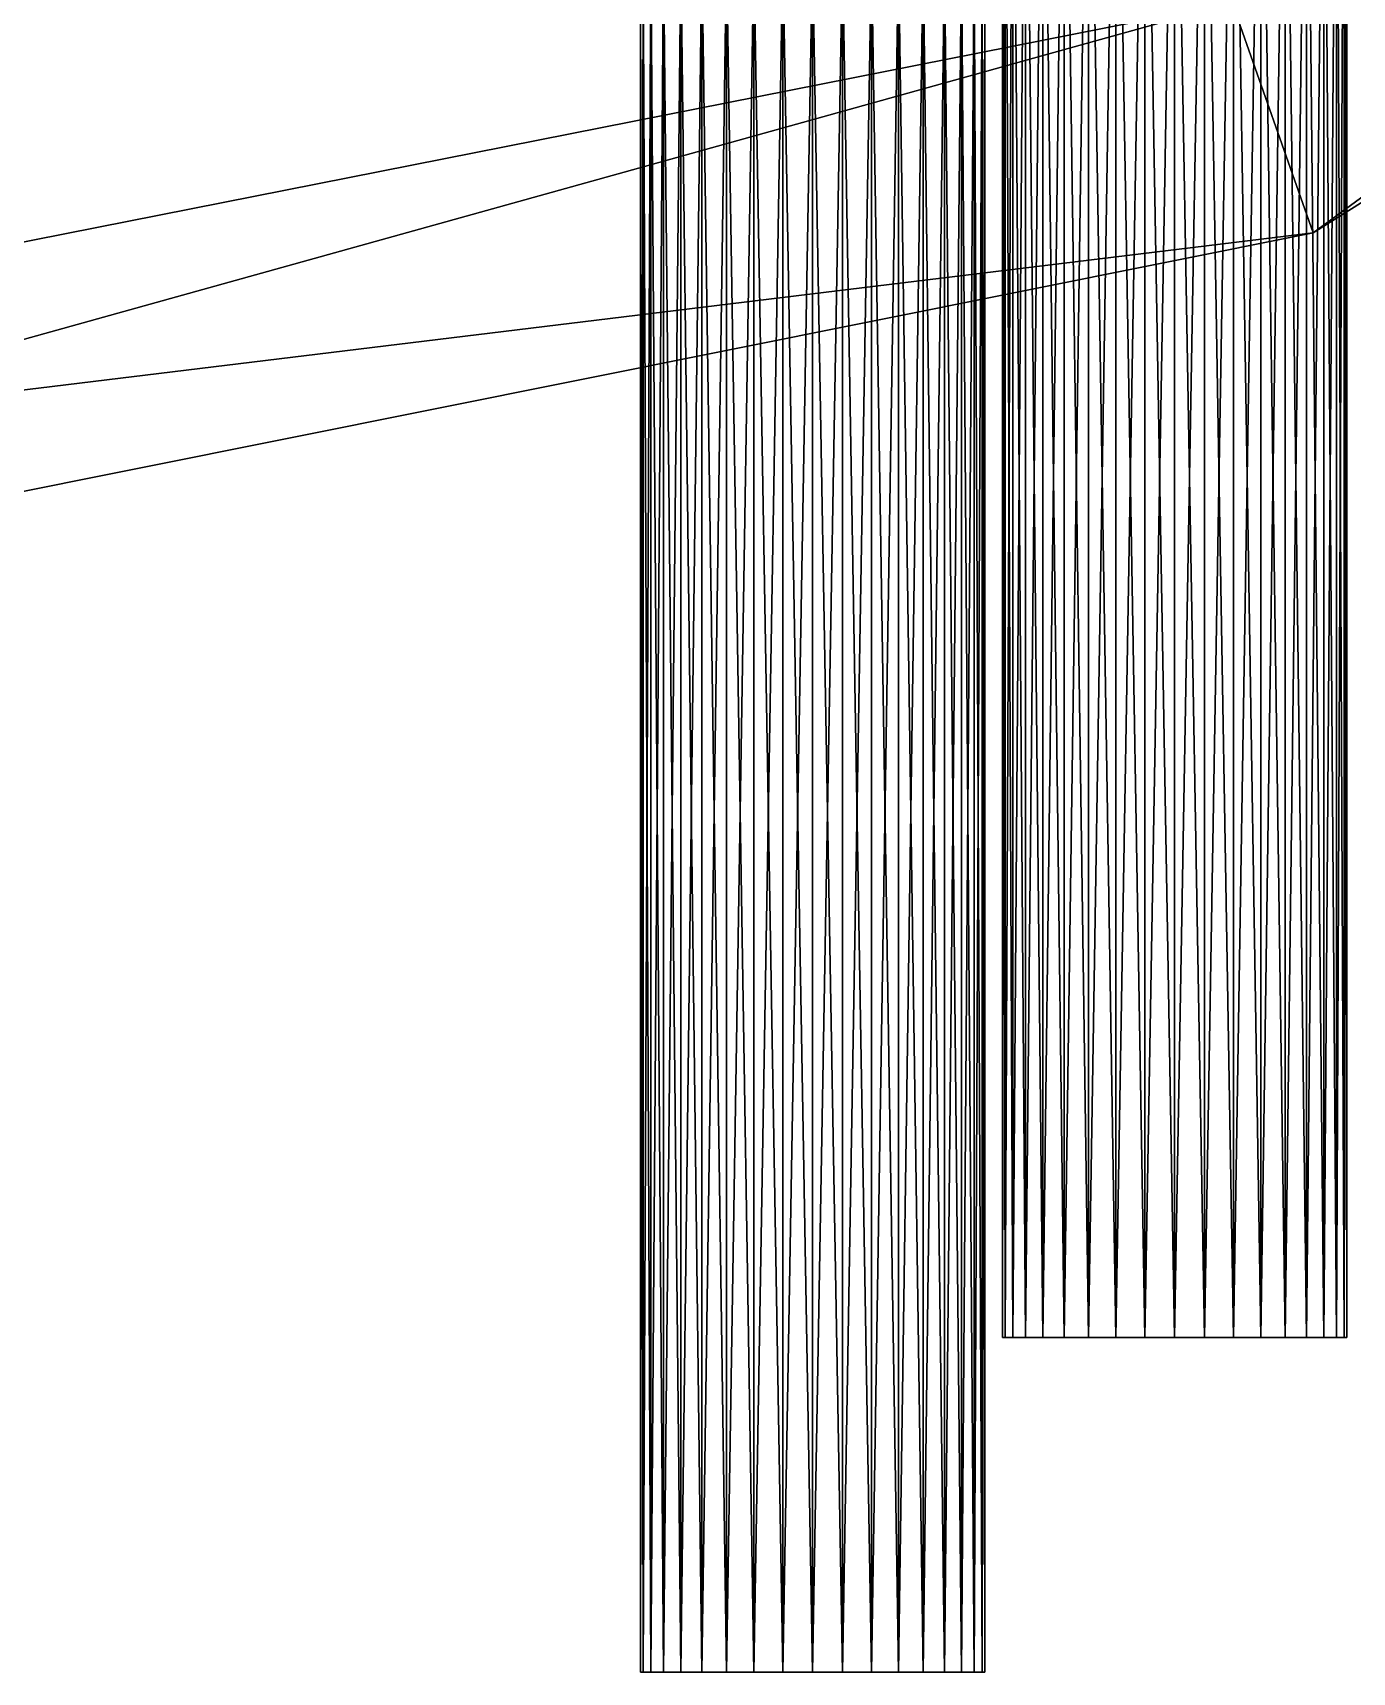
# Model space of a CAD drawing. Header units: metres. Extents: x -0.98 to 0.98, y -0.47 to 1.2.
# Drawn here: x 0.2273 to 0.3806, y -0.4669 to -0.2763 of the extents above; entities that cross this region are included whole.
import ezdxf

# ---------------------------------------------------------------- set-up
doc = ezdxf.new("R2010")
doc.units = ezdxf.units.M

msp = doc.modelspace()

# ---------------------------------------------------------------- linework, layer by layer
at = {"layer": 'Banana'}
for points in [[(0.37608, -0.29958, 0), (0.66806, -0.0857, -0.03883), (0.36669, -0.27287, -0.03883)], [(0.37608, -0.29958, 0), (0.68637, -0.10512, 0), (0.66806, -0.0857, -0.03883)], [(0.36669, -0.27287, 0.03883), (0.68637, -0.10512, 0), (0.37608, -0.29958, 0)], [(0, -0.34541, -0.03883), (0.3407, -0.20018, -0.07063), (0, -0.26484, -0.07062)], [(0, -0.34541, -0.03883), (0.36669, -0.27287, -0.03883), (0.3407, -0.20018, -0.07063)], [(0, -0.26484, 0.07062), (0.36669, -0.27287, 0.03883), (0, -0.34541, 0.03883)], [(0, -0.375, 0), (0.36669, -0.27287, -0.03883), (0, -0.34541, -0.03883)], [(0, -0.375, 0), (0.37608, -0.29958, 0), (0.36669, -0.27287, -0.03883)], [(0, -0.34541, 0.03883), (0.36669, -0.27287, 0.03883), (0.37608, -0.29958, 0)], [(0, -0.34541, 0.03883), (0.37608, -0.29958, 0), (0, -0.375)]]:
    msp.add_3dface(points, dxfattribs=at)
at = {"layer": 'Cylinder 7'}
for points in [[(0.29792, -0.46688, 0), (0.29822, -0.26688, 0.00347), (0.29822, -0.46688, 0.00347)], [(0.29792, -0.46688, 0), (0.29792, -0.26688, 0), (0.29822, -0.26688, 0.00347)], [(0.29822, -0.46688, -0.00347), (0.29792, -0.26688, 0), (0.29792, -0.46688, 0)], [(0.29822, -0.46688, -0.00347), (0.29822, -0.26688, -0.00347), (0.29792, -0.26688, 0)], [(0.29822, -0.46688, 0.00347), (0.29913, -0.26688, 0.00684), (0.29913, -0.46688, 0.00684)], [(0.29822, -0.46688, 0.00347), (0.29822, -0.26688, 0.00347), (0.29913, -0.26688, 0.00684)], [(0.29913, -0.46688, -0.00684), (0.29822, -0.26688, -0.00347), (0.29822, -0.46688, -0.00347)], [(0.29913, -0.46688, -0.00684), (0.29913, -0.26688, -0.00684), (0.29822, -0.26688, -0.00347)], [(0.29913, -0.46688, 0.00684), (0.3006, -0.26688, 0.01), (0.3006, -0.46688, 0.01)], [(0.29913, -0.46688, 0.00684), (0.29913, -0.26688, 0.00684), (0.3006, -0.26688, 0.01)], [(0.3006, -0.46688, -0.01), (0.29913, -0.26688, -0.00684), (0.29913, -0.46688, -0.00684)], [(0.3006, -0.46688, -0.01), (0.3006, -0.26688, -0.01), (0.29913, -0.26688, -0.00684)], [(0.3006, -0.46688, 0.01), (0.3026, -0.26688, 0.01286), (0.3026, -0.46688, 0.01286)], [(0.3006, -0.46688, 0.01), (0.3006, -0.26688, 0.01), (0.3026, -0.26688, 0.01286)], [(0.3026, -0.46688, -0.01286), (0.3006, -0.26688, -0.01), (0.3006, -0.46688, -0.01)], [(0.3026, -0.46688, -0.01286), (0.3026, -0.26688, -0.01286), (0.3006, -0.26688, -0.01)], [(0.3026, -0.46688, 0.01286), (0.30506, -0.26688, 0.01532), (0.30506, -0.46688, 0.01532)], [(0.3026, -0.46688, 0.01286), (0.3026, -0.26688, 0.01286), (0.30506, -0.26688, 0.01532)], [(0.30506, -0.46688, -0.01532), (0.3026, -0.26688, -0.01286), (0.3026, -0.46688, -0.01286)], [(0.30506, -0.46688, -0.01532), (0.30506, -0.26688, -0.01532), (0.3026, -0.26688, -0.01286)], [(0.30506, -0.46688, 0.01532), (0.30792, -0.26688, 0.01732), (0.30792, -0.46688, 0.01732)], [(0.30506, -0.46688, 0.01532), (0.30506, -0.26688, 0.01532), (0.30792, -0.26688, 0.01732)], [(0.30792, -0.46688, -0.01732), (0.30506, -0.26688, -0.01532), (0.30506, -0.46688, -0.01532)], [(0.30792, -0.46688, -0.01732), (0.30792, -0.26688, -0.01732), (0.30506, -0.26688, -0.01532)], [(0.30792, -0.46688, 0.01732), (0.31108, -0.26688, 0.01879), (0.31108, -0.46688, 0.01879)], [(0.30792, -0.46688, 0.01732), (0.30792, -0.26688, 0.01732), (0.31108, -0.26688, 0.01879)], [(0.31108, -0.46688, -0.01879), (0.30792, -0.26688, -0.01732), (0.30792, -0.46688, -0.01732)], [(0.31108, -0.46688, -0.01879), (0.31108, -0.26688, -0.01879), (0.30792, -0.26688, -0.01732)], [(0.31108, -0.46688, 0.01879), (0.31445, -0.26688, 0.0197), (0.31445, -0.46688, 0.0197)], [(0.31108, -0.46688, 0.01879), (0.31108, -0.26688, 0.01879), (0.31445, -0.26688, 0.0197)], [(0.31445, -0.46688, -0.0197), (0.31108, -0.26688, -0.01879), (0.31108, -0.46688, -0.01879)], [(0.31445, -0.46688, -0.0197), (0.31445, -0.26688, -0.0197), (0.31108, -0.26688, -0.01879)], [(0.31445, -0.46688, 0.0197), (0.31792, -0.26688, 0.02), (0.31792, -0.46688, 0.02)], [(0.31445, -0.46688, 0.0197), (0.31445, -0.26688, 0.0197), (0.31792, -0.26688, 0.02)], [(0.31792, -0.46688, -0.02), (0.31445, -0.26688, -0.0197), (0.31445, -0.46688, -0.0197)], [(0.31792, -0.46688, -0.02), (0.31792, -0.26688, -0.02), (0.31445, -0.26688, -0.0197)], [(0.32139, -0.46688, -0.0197), (0.31792, -0.26688, -0.02), (0.31792, -0.46688, -0.02)], [(0.32139, -0.46688, -0.0197), (0.32139, -0.26688, -0.0197), (0.31792, -0.26688, -0.02)], [(0.31792, -0.46688, 0.02), (0.32139, -0.26688, 0.0197), (0.32139, -0.46688, 0.0197)], [(0.31792, -0.46688, 0.02), (0.31792, -0.26688, 0.02), (0.32139, -0.26688, 0.0197)], [(0.32476, -0.46688, -0.01879), (0.32139, -0.26688, -0.0197), (0.32139, -0.46688, -0.0197)], [(0.32476, -0.46688, -0.01879), (0.32476, -0.26688, -0.01879), (0.32139, -0.26688, -0.0197)], [(0.32139, -0.46688, 0.0197), (0.32476, -0.26688, 0.01879), (0.32476, -0.46688, 0.01879)], [(0.32139, -0.46688, 0.0197), (0.32139, -0.26688, 0.0197), (0.32476, -0.26688, 0.01879)], [(0.32792, -0.46688, -0.01732), (0.32476, -0.26688, -0.01879), (0.32476, -0.46688, -0.01879)], [(0.32792, -0.46688, -0.01732), (0.32792, -0.26688, -0.01732), (0.32476, -0.26688, -0.01879)], [(0.32476, -0.46688, 0.01879), (0.32792, -0.26688, 0.01732), (0.32792, -0.46688, 0.01732)], [(0.32476, -0.46688, 0.01879), (0.32476, -0.26688, 0.01879), (0.32792, -0.26688, 0.01732)], [(0.33078, -0.46688, -0.01532), (0.32792, -0.26688, -0.01732), (0.32792, -0.46688, -0.01732)], [(0.33078, -0.46688, -0.01532), (0.33078, -0.26688, -0.01532), (0.32792, -0.26688, -0.01732)], [(0.32792, -0.46688, 0.01732), (0.33078, -0.26688, 0.01532), (0.33078, -0.46688, 0.01532)], [(0.32792, -0.46688, 0.01732), (0.32792, -0.26688, 0.01732), (0.33078, -0.26688, 0.01532)], [(0.33324, -0.46688, -0.01286), (0.33078, -0.26688, -0.01532), (0.33078, -0.46688, -0.01532)], [(0.33324, -0.46688, -0.01286), (0.33324, -0.26688, -0.01286), (0.33078, -0.26688, -0.01532)], [(0.33078, -0.46688, 0.01532), (0.33324, -0.26688, 0.01286), (0.33324, -0.46688, 0.01286)], [(0.33078, -0.46688, 0.01532), (0.33078, -0.26688, 0.01532), (0.33324, -0.26688, 0.01286)], [(0.33524, -0.46688, -0.01), (0.33324, -0.26688, -0.01286), (0.33324, -0.46688, -0.01286)], [(0.33524, -0.46688, -0.01), (0.33524, -0.26688, -0.01), (0.33324, -0.26688, -0.01286)], [(0.33324, -0.46688, 0.01286), (0.33524, -0.26688, 0.01), (0.33524, -0.46688, 0.01)], [(0.33324, -0.46688, 0.01286), (0.33324, -0.26688, 0.01286), (0.33524, -0.26688, 0.01)], [(0.33671, -0.46688, -0.00684), (0.33524, -0.26688, -0.01), (0.33524, -0.46688, -0.01)], [(0.33671, -0.46688, -0.00684), (0.33671, -0.26688, -0.00684), (0.33524, -0.26688, -0.01)], [(0.33524, -0.46688, 0.01), (0.33671, -0.26688, 0.00684), (0.33671, -0.46688, 0.00684)], [(0.33524, -0.46688, 0.01), (0.33524, -0.26688, 0.01), (0.33671, -0.26688, 0.00684)], [(0.33762, -0.46688, -0.00347), (0.33671, -0.26688, -0.00684), (0.33671, -0.46688, -0.00684)], [(0.33762, -0.46688, -0.00347), (0.33762, -0.26688, -0.00347), (0.33671, -0.26688, -0.00684)], [(0.33671, -0.46688, 0.00684), (0.33762, -0.26688, 0.00347), (0.33762, -0.46688, 0.00347)], [(0.33671, -0.46688, 0.00684), (0.33671, -0.26688, 0.00684), (0.33762, -0.26688, 0.00347)], [(0.33792, -0.46688, 0), (0.33762, -0.26688, -0.00347), (0.33762, -0.46688, -0.00347)], [(0.33792, -0.46688, 0), (0.33792, -0.26688, 0), (0.33762, -0.26688, -0.00347)], [(0.33762, -0.46688, 0.00347), (0.33792, -0.26688, 0), (0.33792, -0.46688, 0)], [(0.33762, -0.46688, 0.00347), (0.33762, -0.26688, 0.00347), (0.33792, -0.26688, 0)], [(0.31792, -0.46688, 0), (0.29792, -0.46688, 0), (0.29822, -0.46688, 0.00347)], [(0.29792, -0.46688, 0), (0.29822, -0.46688, 0.00347), (0.29822, -0.46688, 0.00347)], [(0.29792, -0.46688, 0), (0.29792, -0.46688, 0), (0.29822, -0.46688, 0.00347)], [(0.31792, -0.46688, 0), (0.29792, -0.46688, 0), (0.31792, -0.46688, 0)], [(0.31792, -0.46688, 0), (0.29822, -0.46688, -0.00347), (0.29792, -0.46688, 0)], [(0.29822, -0.46688, -0.00347), (0.29792, -0.46688, 0), (0.29792, -0.46688, 0)], [(0.29822, -0.46688, -0.00347), (0.29822, -0.46688, -0.00347), (0.29792, -0.46688, 0)], [(0.31792, -0.46688, 0), (0.29822, -0.46688, 0.00347), (0.29913, -0.46688, 0.00684)], [(0.29822, -0.46688, 0.00347), (0.29913, -0.46688, 0.00684), (0.29913, -0.46688, 0.00684)], [(0.29822, -0.46688, 0.00347), (0.29822, -0.46688, 0.00347), (0.29913, -0.46688, 0.00684)], [(0.31792, -0.46688, 0), (0.29822, -0.46688, 0.00347), (0.31792, -0.46688, 0)], [(0.31792, -0.46688, 0), (0.29822, -0.46688, -0.00347), (0.31792, -0.46688, 0)], [(0.31792, -0.46688, 0), (0.29913, -0.46688, -0.00684), (0.29822, -0.46688, -0.00347)], [(0.29913, -0.46688, -0.00684), (0.29822, -0.46688, -0.00347), (0.29822, -0.46688, -0.00347)], [(0.29913, -0.46688, -0.00684), (0.29913, -0.46688, -0.00684), (0.29822, -0.46688, -0.00347)], [(0.31792, -0.46688, 0), (0.29913, -0.46688, 0.00684), (0.3006, -0.46688, 0.01)], [(0.29913, -0.46688, 0.00684), (0.3006, -0.46688, 0.01), (0.3006, -0.46688, 0.01)], [(0.29913, -0.46688, 0.00684), (0.29913, -0.46688, 0.00684), (0.3006, -0.46688, 0.01)], [(0.31792, -0.46688, 0), (0.29913, -0.46688, 0.00684), (0.31792, -0.46688, 0)], [(0.31792, -0.46688, 0), (0.29913, -0.46688, -0.00684), (0.31792, -0.46688, 0)], [(0.31792, -0.46688, 0), (0.3006, -0.46688, -0.01), (0.29913, -0.46688, -0.00684)], [(0.3006, -0.46688, -0.01), (0.29913, -0.46688, -0.00684), (0.29913, -0.46688, -0.00684)], [(0.3006, -0.46688, -0.01), (0.3006, -0.46688, -0.01), (0.29913, -0.46688, -0.00684)], [(0.31792, -0.46688, 0), (0.3006, -0.46688, 0.01), (0.3026, -0.46688, 0.01286)], [(0.3006, -0.46688, 0.01), (0.3026, -0.46688, 0.01286), (0.3026, -0.46688, 0.01286)], [(0.3006, -0.46688, 0.01), (0.3006, -0.46688, 0.01), (0.3026, -0.46688, 0.01286)], [(0.31792, -0.46688, 0), (0.3006, -0.46688, 0.01), (0.31792, -0.46688, 0)], [(0.31792, -0.46688, 0), (0.3006, -0.46688, -0.01), (0.31792, -0.46688, 0)], [(0.31792, -0.46688, 0), (0.3026, -0.46688, -0.01286), (0.3006, -0.46688, -0.01)], [(0.3026, -0.46688, -0.01286), (0.3006, -0.46688, -0.01), (0.3006, -0.46688, -0.01)], [(0.3026, -0.46688, -0.01286), (0.3026, -0.46688, -0.01286), (0.3006, -0.46688, -0.01)], [(0.31792, -0.46688, 0), (0.3026, -0.46688, 0.01286), (0.30506, -0.46688, 0.01532)], [(0.3026, -0.46688, 0.01286), (0.30506, -0.46688, 0.01532), (0.30506, -0.46688, 0.01532)], [(0.3026, -0.46688, 0.01286), (0.3026, -0.46688, 0.01286), (0.30506, -0.46688, 0.01532)], [(0.31792, -0.46688, 0), (0.3026, -0.46688, 0.01286), (0.31792, -0.46688, 0)], [(0.31792, -0.46688, 0), (0.3026, -0.46688, -0.01286), (0.31792, -0.46688, 0)], [(0.31792, -0.46688, 0), (0.30506, -0.46688, -0.01532), (0.3026, -0.46688, -0.01286)], [(0.30506, -0.46688, -0.01532), (0.3026, -0.46688, -0.01286), (0.3026, -0.46688, -0.01286)], [(0.30506, -0.46688, -0.01532), (0.30506, -0.46688, -0.01532), (0.3026, -0.46688, -0.01286)], [(0.31792, -0.46688, 0), (0.30506, -0.46688, 0.01532), (0.30792, -0.46688, 0.01732)], [(0.30506, -0.46688, 0.01532), (0.30792, -0.46688, 0.01732), (0.30792, -0.46688, 0.01732)], [(0.30506, -0.46688, 0.01532), (0.30506, -0.46688, 0.01532), (0.30792, -0.46688, 0.01732)], [(0.31792, -0.46688, 0), (0.30506, -0.46688, 0.01532), (0.31792, -0.46688, 0)], [(0.31792, -0.46688, 0), (0.30506, -0.46688, -0.01532), (0.31792, -0.46688, 0)], [(0.31792, -0.46688, 0), (0.30792, -0.46688, -0.01732), (0.30506, -0.46688, -0.01532)], [(0.30792, -0.46688, -0.01732), (0.30506, -0.46688, -0.01532), (0.30506, -0.46688, -0.01532)], [(0.30792, -0.46688, -0.01732), (0.30792, -0.46688, -0.01732), (0.30506, -0.46688, -0.01532)], [(0.31792, -0.46688, 0), (0.30792, -0.46688, 0.01732), (0.31108, -0.46688, 0.01879)], [(0.30792, -0.46688, 0.01732), (0.31108, -0.46688, 0.01879), (0.31108, -0.46688, 0.01879)], [(0.30792, -0.46688, 0.01732), (0.30792, -0.46688, 0.01732), (0.31108, -0.46688, 0.01879)], [(0.31792, -0.46688, 0), (0.30792, -0.46688, 0.01732), (0.31792, -0.46688, 0)], [(0.31792, -0.46688, 0), (0.30792, -0.46688, -0.01732), (0.31792, -0.46688, 0)], [(0.31792, -0.46688, 0), (0.31108, -0.46688, -0.01879), (0.30792, -0.46688, -0.01732)], [(0.31108, -0.46688, -0.01879), (0.30792, -0.46688, -0.01732), (0.30792, -0.46688, -0.01732)], [(0.31108, -0.46688, -0.01879), (0.31108, -0.46688, -0.01879), (0.30792, -0.46688, -0.01732)], [(0.31792, -0.46688, 0), (0.31108, -0.46688, 0.01879), (0.31445, -0.46688, 0.0197)], [(0.31108, -0.46688, 0.01879), (0.31445, -0.46688, 0.0197), (0.31445, -0.46688, 0.0197)], [(0.31108, -0.46688, 0.01879), (0.31108, -0.46688, 0.01879), (0.31445, -0.46688, 0.0197)], [(0.31792, -0.46688, 0), (0.31108, -0.46688, 0.01879), (0.31792, -0.46688, 0)], [(0.31792, -0.46688, 0), (0.31108, -0.46688, -0.01879), (0.31792, -0.46688, 0)], [(0.31792, -0.46688, 0), (0.31445, -0.46688, -0.0197), (0.31108, -0.46688, -0.01879)], [(0.31445, -0.46688, -0.0197), (0.31108, -0.46688, -0.01879), (0.31108, -0.46688, -0.01879)], [(0.31445, -0.46688, -0.0197), (0.31445, -0.46688, -0.0197), (0.31108, -0.46688, -0.01879)], [(0.31792, -0.46688, 0), (0.31445, -0.46688, 0.0197), (0.31792, -0.46688, 0.02)], [(0.31445, -0.46688, 0.0197), (0.31792, -0.46688, 0.02), (0.31792, -0.46688, 0.02)], [(0.31445, -0.46688, 0.0197), (0.31445, -0.46688, 0.0197), (0.31792, -0.46688, 0.02)], [(0.31792, -0.46688, 0), (0.31445, -0.46688, 0.0197), (0.31792, -0.46688, 0)], [(0.31792, -0.46688, 0), (0.31445, -0.46688, -0.0197), (0.31792, -0.46688, 0)], [(0.31792, -0.46688, 0), (0.31792, -0.46688, -0.02), (0.31445, -0.46688, -0.0197)], [(0.31792, -0.46688, -0.02), (0.31445, -0.46688, -0.0197), (0.31445, -0.46688, -0.0197)], [(0.31792, -0.46688, -0.02), (0.31792, -0.46688, -0.02), (0.31445, -0.46688, -0.0197)], [(0.31792, -0.46688, 0), (0.31792, -0.46688, -0.02), (0.31792, -0.46688, 0)], [(0.31792, -0.46688, 0), (0.32139, -0.46688, -0.0197), (0.31792, -0.46688, -0.02)], [(0.32139, -0.46688, -0.0197), (0.31792, -0.46688, -0.02), (0.31792, -0.46688, -0.02)], [(0.32139, -0.46688, -0.0197), (0.32139, -0.46688, -0.0197), (0.31792, -0.46688, -0.02)], [(0.31792, -0.46688, 0), (0.32139, -0.46688, -0.0197), (0.31792, -0.46688, 0)], [(0.31792, -0.46688, 0), (0.32476, -0.46688, -0.01879), (0.32139, -0.46688, -0.0197)], [(0.31792, -0.46688, 0), (0.32476, -0.46688, -0.01879), (0.31792, -0.46688, 0)], [(0.31792, -0.46688, 0), (0.32792, -0.46688, -0.01732), (0.32476, -0.46688, -0.01879)], [(0.31792, -0.46688, 0), (0.32792, -0.46688, -0.01732), (0.31792, -0.46688, 0)], [(0.31792, -0.46688, 0), (0.33078, -0.46688, -0.01532), (0.32792, -0.46688, -0.01732)], [(0.31792, -0.46688, 0), (0.33078, -0.46688, -0.01532), (0.31792, -0.46688, 0)], [(0.31792, -0.46688, 0), (0.33324, -0.46688, -0.01286), (0.33078, -0.46688, -0.01532)], [(0.31792, -0.46688, 0), (0.33324, -0.46688, -0.01286), (0.31792, -0.46688, 0)], [(0.31792, -0.46688, 0), (0.33524, -0.46688, -0.01), (0.33324, -0.46688, -0.01286)], [(0.31792, -0.46688, 0), (0.33524, -0.46688, -0.01), (0.31792, -0.46688, 0)], [(0.31792, -0.46688, 0), (0.33671, -0.46688, -0.00684), (0.33524, -0.46688, -0.01)], [(0.31792, -0.46688, 0), (0.33671, -0.46688, -0.00684), (0.31792, -0.46688, 0)], [(0.31792, -0.46688, 0), (0.33762, -0.46688, -0.00347), (0.33671, -0.46688, -0.00684)], [(0.31792, -0.46688, 0), (0.33762, -0.46688, -0.00347), (0.31792, -0.46688, 0)], [(0.31792, -0.46688, 0), (0.33792, -0.46688, 0), (0.33762, -0.46688, -0.00347)], [(0.31792, -0.46688, 0), (0.33792, -0.46688, 0), (0.31792, -0.46688, 0)], [(0.31792, -0.46688, 0), (0.33762, -0.46688, 0.00347), (0.33792, -0.46688, 0)], [(0.31792, -0.46688, 0), (0.33762, -0.46688, 0.00347), (0.31792, -0.46688, 0)], [(0.31792, -0.46688, 0), (0.33671, -0.46688, 0.00684), (0.33762, -0.46688, 0.00347)], [(0.31792, -0.46688, 0), (0.33671, -0.46688, 0.00684), (0.31792, -0.46688, 0)], [(0.31792, -0.46688, 0), (0.33524, -0.46688, 0.01), (0.33671, -0.46688, 0.00684)], [(0.31792, -0.46688, 0), (0.33524, -0.46688, 0.01), (0.31792, -0.46688, 0)], [(0.31792, -0.46688, 0), (0.33324, -0.46688, 0.01286), (0.33524, -0.46688, 0.01)], [(0.31792, -0.46688, 0), (0.33324, -0.46688, 0.01286), (0.31792, -0.46688, 0)], [(0.31792, -0.46688, 0), (0.33078, -0.46688, 0.01532), (0.33324, -0.46688, 0.01286)], [(0.31792, -0.46688, 0), (0.33078, -0.46688, 0.01532), (0.31792, -0.46688, 0)], [(0.31792, -0.46688, 0), (0.32792, -0.46688, 0.01732), (0.33078, -0.46688, 0.01532)], [(0.31792, -0.46688, 0), (0.32792, -0.46688, 0.01732), (0.31792, -0.46688, 0)], [(0.31792, -0.46688, 0), (0.32476, -0.46688, 0.01879), (0.32792, -0.46688, 0.01732)], [(0.31792, -0.46688, 0), (0.32476, -0.46688, 0.01879), (0.31792, -0.46688, 0)], [(0.31792, -0.46688, 0), (0.32139, -0.46688, 0.0197), (0.32476, -0.46688, 0.01879)], [(0.31792, -0.46688, 0), (0.32139, -0.46688, 0.0197), (0.31792, -0.46688, 0)], [(0.31792, -0.46688, 0), (0.31792, -0.46688, 0.02), (0.32139, -0.46688, 0.0197)], [(0.31792, -0.46688, 0.02), (0.32139, -0.46688, 0.0197), (0.32139, -0.46688, 0.0197)], [(0.31792, -0.46688, 0.02), (0.31792, -0.46688, 0.02), (0.32139, -0.46688, 0.0197)], [(0.31792, -0.46688, 0), (0.31792, -0.46688, 0.02), (0.31792, -0.46688, 0)], [(0.32476, -0.46688, -0.01879), (0.32139, -0.46688, -0.0197), (0.32139, -0.46688, -0.0197)], [(0.32476, -0.46688, -0.01879), (0.32476, -0.46688, -0.01879), (0.32139, -0.46688, -0.0197)], [(0.32139, -0.46688, 0.0197), (0.32476, -0.46688, 0.01879), (0.32476, -0.46688, 0.01879)], [(0.32139, -0.46688, 0.0197), (0.32139, -0.46688, 0.0197), (0.32476, -0.46688, 0.01879)], [(0.32792, -0.46688, -0.01732), (0.32476, -0.46688, -0.01879), (0.32476, -0.46688, -0.01879)], [(0.32792, -0.46688, -0.01732), (0.32792, -0.46688, -0.01732), (0.32476, -0.46688, -0.01879)], [(0.32476, -0.46688, 0.01879), (0.32792, -0.46688, 0.01732), (0.32792, -0.46688, 0.01732)], [(0.32476, -0.46688, 0.01879), (0.32476, -0.46688, 0.01879), (0.32792, -0.46688, 0.01732)], [(0.33078, -0.46688, -0.01532), (0.32792, -0.46688, -0.01732), (0.32792, -0.46688, -0.01732)], [(0.33078, -0.46688, -0.01532), (0.33078, -0.46688, -0.01532), (0.32792, -0.46688, -0.01732)], [(0.32792, -0.46688, 0.01732), (0.33078, -0.46688, 0.01532), (0.33078, -0.46688, 0.01532)], [(0.32792, -0.46688, 0.01732), (0.32792, -0.46688, 0.01732), (0.33078, -0.46688, 0.01532)], [(0.33324, -0.46688, -0.01286), (0.33078, -0.46688, -0.01532), (0.33078, -0.46688, -0.01532)], [(0.33324, -0.46688, -0.01286), (0.33324, -0.46688, -0.01286), (0.33078, -0.46688, -0.01532)], [(0.33078, -0.46688, 0.01532), (0.33324, -0.46688, 0.01286), (0.33324, -0.46688, 0.01286)], [(0.33078, -0.46688, 0.01532), (0.33078, -0.46688, 0.01532), (0.33324, -0.46688, 0.01286)], [(0.33524, -0.46688, -0.01), (0.33324, -0.46688, -0.01286), (0.33324, -0.46688, -0.01286)], [(0.33524, -0.46688, -0.01), (0.33524, -0.46688, -0.01), (0.33324, -0.46688, -0.01286)], [(0.33324, -0.46688, 0.01286), (0.33524, -0.46688, 0.01), (0.33524, -0.46688, 0.01)], [(0.33324, -0.46688, 0.01286), (0.33324, -0.46688, 0.01286), (0.33524, -0.46688, 0.01)], [(0.33671, -0.46688, -0.00684), (0.33524, -0.46688, -0.01), (0.33524, -0.46688, -0.01)], [(0.33671, -0.46688, -0.00684), (0.33671, -0.46688, -0.00684), (0.33524, -0.46688, -0.01)], [(0.33524, -0.46688, 0.01), (0.33671, -0.46688, 0.00684), (0.33671, -0.46688, 0.00684)], [(0.33524, -0.46688, 0.01), (0.33524, -0.46688, 0.01), (0.33671, -0.46688, 0.00684)], [(0.33762, -0.46688, -0.00347), (0.33671, -0.46688, -0.00684), (0.33671, -0.46688, -0.00684)], [(0.33762, -0.46688, -0.00347), (0.33762, -0.46688, -0.00347), (0.33671, -0.46688, -0.00684)], [(0.33671, -0.46688, 0.00684), (0.33762, -0.46688, 0.00347), (0.33762, -0.46688, 0.00347)], [(0.33671, -0.46688, 0.00684), (0.33671, -0.46688, 0.00684), (0.33762, -0.46688, 0.00347)], [(0.33792, -0.46688, 0), (0.33762, -0.46688, -0.00347), (0.33762, -0.46688, -0.00347)], [(0.33792, -0.46688, 0), (0.33792, -0.46688, 0), (0.33762, -0.46688, -0.00347)], [(0.33762, -0.46688, 0.00347), (0.33792, -0.46688, 0), (0.33792, -0.46688, 0)], [(0.33762, -0.46688, 0.00347), (0.33762, -0.46688, 0.00347), (0.33792, -0.46688, 0)]]:
    msp.add_3dface(points, dxfattribs=at)
at = {"layer": 'Cylinder 8'}
for points in [[(0.34, -0.428, 0), (0.3403, -0.228, 0.00347), (0.3403, -0.428, 0.00347)], [(0.34, -0.428, 0), (0.34, -0.228, 0), (0.3403, -0.228, 0.00347)], [(0.3403, -0.428, -0.00347), (0.34, -0.228, 0), (0.34, -0.428, 0)], [(0.3403, -0.428, -0.00347), (0.3403, -0.228, -0.00347), (0.34, -0.228, 0)], [(0.3403, -0.428, 0.00347), (0.34121, -0.228, 0.00684), (0.34121, -0.428, 0.00684)], [(0.3403, -0.428, 0.00347), (0.3403, -0.228, 0.00347), (0.34121, -0.228, 0.00684)], [(0.34121, -0.428, -0.00684), (0.3403, -0.228, -0.00347), (0.3403, -0.428, -0.00347)], [(0.34121, -0.428, -0.00684), (0.34121, -0.228, -0.00684), (0.3403, -0.228, -0.00347)], [(0.34121, -0.428, 0.00684), (0.34268, -0.228, 0.01), (0.34268, -0.428, 0.01)], [(0.34121, -0.428, 0.00684), (0.34121, -0.228, 0.00684), (0.34268, -0.228, 0.01)], [(0.34268, -0.428, -0.01), (0.34121, -0.228, -0.00684), (0.34121, -0.428, -0.00684)], [(0.34268, -0.428, -0.01), (0.34268, -0.228, -0.01), (0.34121, -0.228, -0.00684)], [(0.34268, -0.428, 0.01), (0.34468, -0.228, 0.01286), (0.34468, -0.428, 0.01286)], [(0.34268, -0.428, 0.01), (0.34268, -0.228, 0.01), (0.34468, -0.228, 0.01286)], [(0.34468, -0.428, -0.01286), (0.34268, -0.228, -0.01), (0.34268, -0.428, -0.01)], [(0.34468, -0.428, -0.01286), (0.34468, -0.228, -0.01286), (0.34268, -0.228, -0.01)], [(0.34468, -0.428, 0.01286), (0.34714, -0.228, 0.01532), (0.34714, -0.428, 0.01532)], [(0.34468, -0.428, 0.01286), (0.34468, -0.228, 0.01286), (0.34714, -0.228, 0.01532)], [(0.34714, -0.428, -0.01532), (0.34468, -0.228, -0.01286), (0.34468, -0.428, -0.01286)], [(0.34714, -0.428, -0.01532), (0.34714, -0.228, -0.01532), (0.34468, -0.228, -0.01286)], [(0.34714, -0.428, 0.01532), (0.35, -0.228, 0.01732), (0.35, -0.428, 0.01732)], [(0.34714, -0.428, 0.01532), (0.34714, -0.228, 0.01532), (0.35, -0.228, 0.01732)], [(0.35, -0.428, -0.01732), (0.34714, -0.228, -0.01532), (0.34714, -0.428, -0.01532)], [(0.35, -0.428, -0.01732), (0.35, -0.228, -0.01732), (0.34714, -0.228, -0.01532)], [(0.35, -0.428, 0.01732), (0.35316, -0.228, 0.01879), (0.35316, -0.428, 0.01879)], [(0.35, -0.428, 0.01732), (0.35, -0.228, 0.01732), (0.35316, -0.228, 0.01879)], [(0.35316, -0.428, -0.01879), (0.35, -0.228, -0.01732), (0.35, -0.428, -0.01732)], [(0.35316, -0.428, -0.01879), (0.35316, -0.228, -0.01879), (0.35, -0.228, -0.01732)], [(0.35316, -0.428, 0.01879), (0.35653, -0.228, 0.0197), (0.35653, -0.428, 0.0197)], [(0.35316, -0.428, 0.01879), (0.35316, -0.228, 0.01879), (0.35653, -0.228, 0.0197)], [(0.35653, -0.428, -0.0197), (0.35316, -0.228, -0.01879), (0.35316, -0.428, -0.01879)], [(0.35653, -0.428, -0.0197), (0.35653, -0.228, -0.0197), (0.35316, -0.228, -0.01879)], [(0.35653, -0.428, 0.0197), (0.36, -0.228, 0.02), (0.36, -0.428, 0.02)], [(0.35653, -0.428, 0.0197), (0.35653, -0.228, 0.0197), (0.36, -0.228, 0.02)], [(0.36, -0.428, -0.02), (0.35653, -0.228, -0.0197), (0.35653, -0.428, -0.0197)], [(0.36, -0.428, -0.02), (0.36, -0.228, -0.02), (0.35653, -0.228, -0.0197)], [(0.36347, -0.428, -0.0197), (0.36, -0.228, -0.02), (0.36, -0.428, -0.02)], [(0.36347, -0.428, -0.0197), (0.36347, -0.228, -0.0197), (0.36, -0.228, -0.02)], [(0.36, -0.428, 0.02), (0.36347, -0.228, 0.0197), (0.36347, -0.428, 0.0197)], [(0.36, -0.428, 0.02), (0.36, -0.228, 0.02), (0.36347, -0.228, 0.0197)], [(0.36684, -0.428, -0.01879), (0.36347, -0.228, -0.0197), (0.36347, -0.428, -0.0197)], [(0.36684, -0.428, -0.01879), (0.36684, -0.228, -0.01879), (0.36347, -0.228, -0.0197)], [(0.36347, -0.428, 0.0197), (0.36684, -0.228, 0.01879), (0.36684, -0.428, 0.01879)], [(0.36347, -0.428, 0.0197), (0.36347, -0.228, 0.0197), (0.36684, -0.228, 0.01879)], [(0.37, -0.428, -0.01732), (0.36684, -0.228, -0.01879), (0.36684, -0.428, -0.01879)], [(0.37, -0.428, -0.01732), (0.37, -0.228, -0.01732), (0.36684, -0.228, -0.01879)], [(0.36684, -0.428, 0.01879), (0.37, -0.228, 0.01732), (0.37, -0.428, 0.01732)], [(0.36684, -0.428, 0.01879), (0.36684, -0.228, 0.01879), (0.37, -0.228, 0.01732)], [(0.37286, -0.428, -0.01532), (0.37, -0.228, -0.01732), (0.37, -0.428, -0.01732)], [(0.37286, -0.428, -0.01532), (0.37286, -0.228, -0.01532), (0.37, -0.228, -0.01732)], [(0.37, -0.428, 0.01732), (0.37286, -0.228, 0.01532), (0.37286, -0.428, 0.01532)], [(0.37, -0.428, 0.01732), (0.37, -0.228, 0.01732), (0.37286, -0.228, 0.01532)], [(0.37532, -0.428, -0.01286), (0.37286, -0.228, -0.01532), (0.37286, -0.428, -0.01532)], [(0.37532, -0.428, -0.01286), (0.37532, -0.228, -0.01286), (0.37286, -0.228, -0.01532)], [(0.37286, -0.428, 0.01532), (0.37532, -0.228, 0.01286), (0.37532, -0.428, 0.01286)], [(0.37286, -0.428, 0.01532), (0.37286, -0.228, 0.01532), (0.37532, -0.228, 0.01286)], [(0.37732, -0.428, -0.01), (0.37532, -0.228, -0.01286), (0.37532, -0.428, -0.01286)], [(0.37732, -0.428, -0.01), (0.37732, -0.228, -0.01), (0.37532, -0.228, -0.01286)], [(0.37532, -0.428, 0.01286), (0.37732, -0.228, 0.01), (0.37732, -0.428, 0.01)], [(0.37532, -0.428, 0.01286), (0.37532, -0.228, 0.01286), (0.37732, -0.228, 0.01)], [(0.37879, -0.428, -0.00684), (0.37732, -0.228, -0.01), (0.37732, -0.428, -0.01)], [(0.37879, -0.428, -0.00684), (0.37879, -0.228, -0.00684), (0.37732, -0.228, -0.01)], [(0.37732, -0.428, 0.01), (0.37879, -0.228, 0.00684), (0.37879, -0.428, 0.00684)], [(0.37732, -0.428, 0.01), (0.37732, -0.228, 0.01), (0.37879, -0.228, 0.00684)], [(0.3797, -0.428, -0.00347), (0.37879, -0.228, -0.00684), (0.37879, -0.428, -0.00684)], [(0.3797, -0.428, -0.00347), (0.3797, -0.228, -0.00347), (0.37879, -0.228, -0.00684)], [(0.37879, -0.428, 0.00684), (0.3797, -0.228, 0.00347), (0.3797, -0.428, 0.00347)], [(0.37879, -0.428, 0.00684), (0.37879, -0.228, 0.00684), (0.3797, -0.228, 0.00347)], [(0.38, -0.428, 0), (0.3797, -0.228, -0.00347), (0.3797, -0.428, -0.00347)], [(0.38, -0.428, 0), (0.38, -0.228, 0), (0.3797, -0.228, -0.00347)], [(0.3797, -0.428, 0.00347), (0.38, -0.228, 0), (0.38, -0.428, 0)], [(0.3797, -0.428, 0.00347), (0.3797, -0.228, 0.00347), (0.38, -0.228, 0)], [(0.36, -0.428, 0), (0.34, -0.428, 0), (0.3403, -0.428, 0.00347)], [(0.34, -0.428, 0), (0.3403, -0.428, 0.00347), (0.3403, -0.428, 0.00347)], [(0.34, -0.428, 0), (0.34, -0.428, 0), (0.3403, -0.428, 0.00347)], [(0.36, -0.428, 0), (0.34, -0.428, 0), (0.36, -0.428, 0)], [(0.36, -0.428, 0), (0.3403, -0.428, -0.00347), (0.34, -0.428, 0)], [(0.3403, -0.428, -0.00347), (0.34, -0.428, 0), (0.34, -0.428, 0)], [(0.3403, -0.428, -0.00347), (0.3403, -0.428, -0.00347), (0.34, -0.428, 0)], [(0.36, -0.428, 0), (0.3403, -0.428, 0.00347), (0.34121, -0.428, 0.00684)], [(0.3403, -0.428, 0.00347), (0.34121, -0.428, 0.00684), (0.34121, -0.428, 0.00684)], [(0.3403, -0.428, 0.00347), (0.3403, -0.428, 0.00347), (0.34121, -0.428, 0.00684)], [(0.36, -0.428, 0), (0.3403, -0.428, 0.00347), (0.36, -0.428, 0)], [(0.36, -0.428, 0), (0.3403, -0.428, -0.00347), (0.36, -0.428, 0)], [(0.36, -0.428, 0), (0.34121, -0.428, -0.00684), (0.3403, -0.428, -0.00347)], [(0.34121, -0.428, -0.00684), (0.3403, -0.428, -0.00347), (0.3403, -0.428, -0.00347)], [(0.34121, -0.428, -0.00684), (0.34121, -0.428, -0.00684), (0.3403, -0.428, -0.00347)], [(0.36, -0.428, 0), (0.34121, -0.428, 0.00684), (0.34268, -0.428, 0.01)], [(0.34121, -0.428, 0.00684), (0.34268, -0.428, 0.01), (0.34268, -0.428, 0.01)], [(0.34121, -0.428, 0.00684), (0.34121, -0.428, 0.00684), (0.34268, -0.428, 0.01)], [(0.36, -0.428, 0), (0.34121, -0.428, 0.00684), (0.36, -0.428, 0)], [(0.36, -0.428, 0), (0.34121, -0.428, -0.00684), (0.36, -0.428, 0)], [(0.36, -0.428, 0), (0.34268, -0.428, -0.01), (0.34121, -0.428, -0.00684)], [(0.34268, -0.428, -0.01), (0.34121, -0.428, -0.00684), (0.34121, -0.428, -0.00684)], [(0.34268, -0.428, -0.01), (0.34268, -0.428, -0.01), (0.34121, -0.428, -0.00684)], [(0.36, -0.428, 0), (0.34268, -0.428, 0.01), (0.34468, -0.428, 0.01286)], [(0.34268, -0.428, 0.01), (0.34468, -0.428, 0.01286), (0.34468, -0.428, 0.01286)], [(0.34268, -0.428, 0.01), (0.34268, -0.428, 0.01), (0.34468, -0.428, 0.01286)], [(0.36, -0.428, 0), (0.34268, -0.428, 0.01), (0.36, -0.428, 0)], [(0.36, -0.428, 0), (0.34268, -0.428, -0.01), (0.36, -0.428, 0)], [(0.36, -0.428, 0), (0.34468, -0.428, -0.01286), (0.34268, -0.428, -0.01)], [(0.34468, -0.428, -0.01286), (0.34268, -0.428, -0.01), (0.34268, -0.428, -0.01)], [(0.34468, -0.428, -0.01286), (0.34468, -0.428, -0.01286), (0.34268, -0.428, -0.01)], [(0.36, -0.428, 0), (0.34468, -0.428, 0.01286), (0.34714, -0.428, 0.01532)], [(0.34468, -0.428, 0.01286), (0.34714, -0.428, 0.01532), (0.34714, -0.428, 0.01532)], [(0.34468, -0.428, 0.01286), (0.34468, -0.428, 0.01286), (0.34714, -0.428, 0.01532)], [(0.36, -0.428, 0), (0.34468, -0.428, 0.01286), (0.36, -0.428, 0)], [(0.36, -0.428, 0), (0.34468, -0.428, -0.01286), (0.36, -0.428, 0)], [(0.36, -0.428, 0), (0.34714, -0.428, -0.01532), (0.34468, -0.428, -0.01286)], [(0.34714, -0.428, -0.01532), (0.34468, -0.428, -0.01286), (0.34468, -0.428, -0.01286)], [(0.34714, -0.428, -0.01532), (0.34714, -0.428, -0.01532), (0.34468, -0.428, -0.01286)], [(0.36, -0.428, 0), (0.34714, -0.428, 0.01532), (0.35, -0.428, 0.01732)], [(0.34714, -0.428, 0.01532), (0.35, -0.428, 0.01732), (0.35, -0.428, 0.01732)], [(0.34714, -0.428, 0.01532), (0.34714, -0.428, 0.01532), (0.35, -0.428, 0.01732)], [(0.36, -0.428, 0), (0.34714, -0.428, 0.01532), (0.36, -0.428, 0)], [(0.36, -0.428, 0), (0.34714, -0.428, -0.01532), (0.36, -0.428, 0)], [(0.36, -0.428, 0), (0.35, -0.428, -0.01732), (0.34714, -0.428, -0.01532)], [(0.35, -0.428, -0.01732), (0.34714, -0.428, -0.01532), (0.34714, -0.428, -0.01532)], [(0.35, -0.428, -0.01732), (0.35, -0.428, -0.01732), (0.34714, -0.428, -0.01532)], [(0.36, -0.428, 0), (0.35, -0.428, 0.01732), (0.35316, -0.428, 0.01879)], [(0.35, -0.428, 0.01732), (0.35316, -0.428, 0.01879), (0.35316, -0.428, 0.01879)], [(0.35, -0.428, 0.01732), (0.35, -0.428, 0.01732), (0.35316, -0.428, 0.01879)], [(0.36, -0.428, 0), (0.35, -0.428, 0.01732), (0.36, -0.428, 0)], [(0.36, -0.428, 0), (0.35, -0.428, -0.01732), (0.36, -0.428, 0)], [(0.36, -0.428, 0), (0.35316, -0.428, -0.01879), (0.35, -0.428, -0.01732)], [(0.35316, -0.428, -0.01879), (0.35, -0.428, -0.01732), (0.35, -0.428, -0.01732)], [(0.35316, -0.428, -0.01879), (0.35316, -0.428, -0.01879), (0.35, -0.428, -0.01732)], [(0.36, -0.428, 0), (0.35316, -0.428, 0.01879), (0.35653, -0.428, 0.0197)], [(0.35316, -0.428, 0.01879), (0.35653, -0.428, 0.0197), (0.35653, -0.428, 0.0197)], [(0.35316, -0.428, 0.01879), (0.35316, -0.428, 0.01879), (0.35653, -0.428, 0.0197)], [(0.36, -0.428, 0), (0.35316, -0.428, 0.01879), (0.36, -0.428, 0)], [(0.36, -0.428, 0), (0.35316, -0.428, -0.01879), (0.36, -0.428, 0)], [(0.36, -0.428, 0), (0.35653, -0.428, -0.0197), (0.35316, -0.428, -0.01879)], [(0.35653, -0.428, -0.0197), (0.35316, -0.428, -0.01879), (0.35316, -0.428, -0.01879)], [(0.35653, -0.428, -0.0197), (0.35653, -0.428, -0.0197), (0.35316, -0.428, -0.01879)], [(0.36, -0.428, 0), (0.35653, -0.428, 0.0197), (0.36, -0.428, 0.02)], [(0.35653, -0.428, 0.0197), (0.36, -0.428, 0.02), (0.36, -0.428, 0.02)], [(0.35653, -0.428, 0.0197), (0.35653, -0.428, 0.0197), (0.36, -0.428, 0.02)], [(0.36, -0.428, 0), (0.35653, -0.428, 0.0197), (0.36, -0.428, 0)], [(0.36, -0.428, 0), (0.35653, -0.428, -0.0197), (0.36, -0.428, 0)], [(0.36, -0.428, 0), (0.36, -0.428, -0.02), (0.35653, -0.428, -0.0197)], [(0.36, -0.428, -0.02), (0.35653, -0.428, -0.0197), (0.35653, -0.428, -0.0197)], [(0.36, -0.428, -0.02), (0.36, -0.428, -0.02), (0.35653, -0.428, -0.0197)], [(0.36, -0.428, 0), (0.36, -0.428, -0.02), (0.36, -0.428, 0)], [(0.36, -0.428, 0), (0.36347, -0.428, -0.0197), (0.36, -0.428, -0.02)], [(0.36347, -0.428, -0.0197), (0.36, -0.428, -0.02), (0.36, -0.428, -0.02)], [(0.36347, -0.428, -0.0197), (0.36347, -0.428, -0.0197), (0.36, -0.428, -0.02)], [(0.36, -0.428, 0), (0.36347, -0.428, -0.0197), (0.36, -0.428, 0)], [(0.36, -0.428, 0), (0.36684, -0.428, -0.01879), (0.36347, -0.428, -0.0197)], [(0.36, -0.428, 0), (0.36684, -0.428, -0.01879), (0.36, -0.428, 0)], [(0.36, -0.428, 0), (0.37, -0.428, -0.01732), (0.36684, -0.428, -0.01879)], [(0.36, -0.428, 0), (0.37, -0.428, -0.01732), (0.36, -0.428, 0)], [(0.36, -0.428, 0), (0.37286, -0.428, -0.01532), (0.37, -0.428, -0.01732)], [(0.36, -0.428, 0), (0.37286, -0.428, -0.01532), (0.36, -0.428, 0)], [(0.36, -0.428, 0), (0.37532, -0.428, -0.01286), (0.37286, -0.428, -0.01532)], [(0.36, -0.428, 0), (0.37532, -0.428, -0.01286), (0.36, -0.428, 0)], [(0.36, -0.428, 0), (0.37732, -0.428, -0.01), (0.37532, -0.428, -0.01286)], [(0.36, -0.428, 0), (0.37732, -0.428, -0.01), (0.36, -0.428, 0)], [(0.36, -0.428, 0), (0.37879, -0.428, -0.00684), (0.37732, -0.428, -0.01)], [(0.36, -0.428, 0), (0.37879, -0.428, -0.00684), (0.36, -0.428, 0)], [(0.36, -0.428, 0), (0.3797, -0.428, -0.00347), (0.37879, -0.428, -0.00684)], [(0.36, -0.428, 0), (0.3797, -0.428, -0.00347), (0.36, -0.428, 0)], [(0.36, -0.428, 0), (0.38, -0.428, 0), (0.3797, -0.428, -0.00347)], [(0.36, -0.428, 0), (0.38, -0.428, 0), (0.36, -0.428, 0)], [(0.36, -0.428, 0), (0.3797, -0.428, 0.00347), (0.38, -0.428, 0)], [(0.36, -0.428, 0), (0.3797, -0.428, 0.00347), (0.36, -0.428, 0)], [(0.36, -0.428, 0), (0.37879, -0.428, 0.00684), (0.3797, -0.428, 0.00347)], [(0.36, -0.428, 0), (0.37879, -0.428, 0.00684), (0.36, -0.428, 0)], [(0.36, -0.428, 0), (0.37732, -0.428, 0.01), (0.37879, -0.428, 0.00684)], [(0.36, -0.428, 0), (0.37732, -0.428, 0.01), (0.36, -0.428, 0)], [(0.36, -0.428, 0), (0.37532, -0.428, 0.01286), (0.37732, -0.428, 0.01)], [(0.36, -0.428, 0), (0.37532, -0.428, 0.01286), (0.36, -0.428, 0)], [(0.36, -0.428, 0), (0.37286, -0.428, 0.01532), (0.37532, -0.428, 0.01286)], [(0.36, -0.428, 0), (0.37286, -0.428, 0.01532), (0.36, -0.428, 0)], [(0.36, -0.428, 0), (0.37, -0.428, 0.01732), (0.37286, -0.428, 0.01532)], [(0.36, -0.428, 0), (0.37, -0.428, 0.01732), (0.36, -0.428, 0)], [(0.36, -0.428, 0), (0.36684, -0.428, 0.01879), (0.37, -0.428, 0.01732)], [(0.36, -0.428, 0), (0.36684, -0.428, 0.01879), (0.36, -0.428, 0)], [(0.36, -0.428, 0), (0.36347, -0.428, 0.0197), (0.36684, -0.428, 0.01879)], [(0.36, -0.428, 0), (0.36347, -0.428, 0.0197), (0.36, -0.428, 0)], [(0.36, -0.428, 0), (0.36, -0.428, 0.02), (0.36347, -0.428, 0.0197)], [(0.36, -0.428, 0.02), (0.36347, -0.428, 0.0197), (0.36347, -0.428, 0.0197)], [(0.36, -0.428, 0.02), (0.36, -0.428, 0.02), (0.36347, -0.428, 0.0197)], [(0.36, -0.428, 0), (0.36, -0.428, 0.02), (0.36, -0.428, 0)], [(0.36684, -0.428, -0.01879), (0.36347, -0.428, -0.0197), (0.36347, -0.428, -0.0197)], [(0.36684, -0.428, -0.01879), (0.36684, -0.428, -0.01879), (0.36347, -0.428, -0.0197)], [(0.36347, -0.428, 0.0197), (0.36684, -0.428, 0.01879), (0.36684, -0.428, 0.01879)], [(0.36347, -0.428, 0.0197), (0.36347, -0.428, 0.0197), (0.36684, -0.428, 0.01879)], [(0.37, -0.428, -0.01732), (0.36684, -0.428, -0.01879), (0.36684, -0.428, -0.01879)], [(0.37, -0.428, -0.01732), (0.37, -0.428, -0.01732), (0.36684, -0.428, -0.01879)], [(0.36684, -0.428, 0.01879), (0.37, -0.428, 0.01732), (0.37, -0.428, 0.01732)], [(0.36684, -0.428, 0.01879), (0.36684, -0.428, 0.01879), (0.37, -0.428, 0.01732)], [(0.37286, -0.428, -0.01532), (0.37, -0.428, -0.01732), (0.37, -0.428, -0.01732)], [(0.37286, -0.428, -0.01532), (0.37286, -0.428, -0.01532), (0.37, -0.428, -0.01732)], [(0.37, -0.428, 0.01732), (0.37286, -0.428, 0.01532), (0.37286, -0.428, 0.01532)], [(0.37, -0.428, 0.01732), (0.37, -0.428, 0.01732), (0.37286, -0.428, 0.01532)], [(0.37532, -0.428, -0.01286), (0.37286, -0.428, -0.01532), (0.37286, -0.428, -0.01532)], [(0.37532, -0.428, -0.01286), (0.37532, -0.428, -0.01286), (0.37286, -0.428, -0.01532)], [(0.37286, -0.428, 0.01532), (0.37532, -0.428, 0.01286), (0.37532, -0.428, 0.01286)], [(0.37286, -0.428, 0.01532), (0.37286, -0.428, 0.01532), (0.37532, -0.428, 0.01286)], [(0.37732, -0.428, -0.01), (0.37532, -0.428, -0.01286), (0.37532, -0.428, -0.01286)], [(0.37732, -0.428, -0.01), (0.37732, -0.428, -0.01), (0.37532, -0.428, -0.01286)], [(0.37532, -0.428, 0.01286), (0.37732, -0.428, 0.01), (0.37732, -0.428, 0.01)], [(0.37532, -0.428, 0.01286), (0.37532, -0.428, 0.01286), (0.37732, -0.428, 0.01)], [(0.37879, -0.428, -0.00684), (0.37732, -0.428, -0.01), (0.37732, -0.428, -0.01)], [(0.37879, -0.428, -0.00684), (0.37879, -0.428, -0.00684), (0.37732, -0.428, -0.01)], [(0.37732, -0.428, 0.01), (0.37879, -0.428, 0.00684), (0.37879, -0.428, 0.00684)], [(0.37732, -0.428, 0.01), (0.37732, -0.428, 0.01), (0.37879, -0.428, 0.00684)], [(0.3797, -0.428, -0.00347), (0.37879, -0.428, -0.00684), (0.37879, -0.428, -0.00684)], [(0.3797, -0.428, -0.00347), (0.3797, -0.428, -0.00347), (0.37879, -0.428, -0.00684)], [(0.37879, -0.428, 0.00684), (0.3797, -0.428, 0.00347), (0.3797, -0.428, 0.00347)], [(0.37879, -0.428, 0.00684), (0.37879, -0.428, 0.00684), (0.3797, -0.428, 0.00347)], [(0.38, -0.428, 0), (0.3797, -0.428, -0.00347), (0.3797, -0.428, -0.00347)], [(0.38, -0.428, 0), (0.38, -0.428, 0), (0.3797, -0.428, -0.00347)], [(0.3797, -0.428, 0.00347), (0.38, -0.428, 0), (0.38, -0.428, 0)], [(0.3797, -0.428, 0.00347), (0.3797, -0.428, 0.00347), (0.38, -0.428, 0)]]:
    msp.add_3dface(points, dxfattribs=at)

doc.saveas('drawing.dxf')
